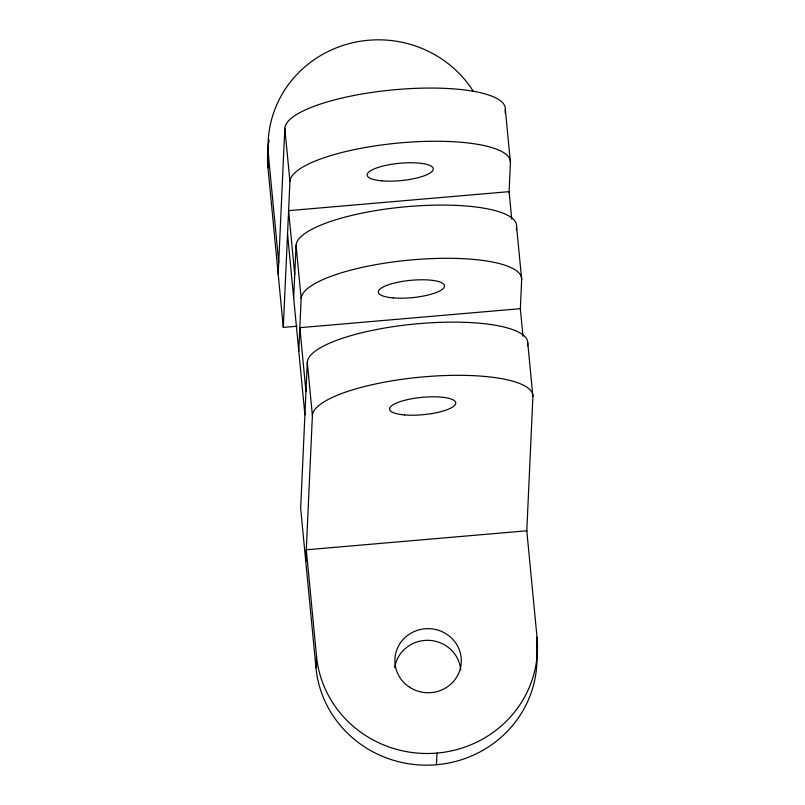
<?xml version="1.0" encoding="UTF-8"?>
<svg xmlns="http://www.w3.org/2000/svg" width="805" height="805" viewBox="0 0 805 805"><rect width="100%" height="100%" fill="white"/><g stroke="black" fill="none" stroke-linecap="round" stroke-linejoin="round"><path stroke-width="1.21" d="M297.085 326.216L283.3 327.414L267.985 167.822L268.518 156.15A110.728 106.803 2.6 0 1 343.916 45.14A110.728 106.803 2.6 0 1 473.28 91.297M278.198 274.213L284.819 128.267A110.728 28.95 -5.5 0 1 396.402 89.576A110.728 28.95 -5.5 0 1 505.329 109.259L510.43 162.459L509.072 192.395M283.3 327.414L289.931 181.467L284.819 128.267M293.674 297.84L296.059 245.294A110.728 28.95 -5.5 0 1 407.632 206.603A110.728 28.95 -5.5 0 1 516.558 226.296L521.67 279.486L520.342 308.677L522.988 336.208M298.776 351.03L301.161 298.494L296.059 245.294M526.782 531.24L532.9 396.513L527.798 343.322A110.728 28.95 -5.5 0 0 418.872 323.64A110.728 28.95 -5.5 0 0 307.289 362.331L300.668 508.277L315.983 667.858A110.728 106.803 2.6 0 0 436.451 764.75A110.728 106.803 2.6 0 0 536.482 648.85M305.769 561.467L312.4 415.521L307.289 362.331M315.983 667.858L316.516 656.186L306.303 549.795L526.802 530.787L537.015 637.178L536.543 647.683M436.451 764.75L436.974 753.078A110.728 106.803 2.6 0 0 537.015 637.178M505.158 113.002L505.329 109.259M516.397 229.938L516.558 226.296M527.678 345.818L527.798 343.322M520.342 308.677L299.842 327.685L305.96 391.522M511.749 219.181L509.112 191.64L288.603 210.648L294.731 274.485M287.546 234.003L304.904 414.867M268.518 156.15L278.731 262.541M301.161 298.494A110.728 28.95 -5.5 0 1 412.744 259.804A110.728 28.95 -5.5 0 1 521.67 279.486M436.974 753.078A110.728 106.803 2.6 0 1 316.516 656.186M394.702 667.667A33.216 32.039 2.6 0 1 428.632 640.337A33.216 32.039 2.6 0 1 460.691 669.901M267.985 167.822A110.728 106.803 2.6 0 1 269.101 139.959M312.4 415.521A110.728 28.95 -5.5 0 1 423.973 376.831A110.728 28.95 -5.5 0 1 532.9 396.513M289.931 181.467A110.728 28.95 -5.5 0 1 401.504 142.767A110.728 28.95 -5.5 0 1 510.43 162.459M393.202 297.9A33.216 8.684 -5.5 0 0 444.43 286.56A33.216 8.684 -5.5 0 0 396.603 282.515A33.216 8.684 -5.5 0 0 393.202 297.9M409.544 687.208A33.216 32.039 2.6 0 0 461.245 663.018A33.216 32.039 2.6 0 0 413.539 631.845A33.216 32.039 2.6 0 0 409.544 687.208M404.442 414.927A33.216 8.684 -5.5 0 0 455.67 403.587A33.216 8.684 -5.5 0 0 407.843 399.542A33.216 8.684 -5.5 0 0 404.442 414.927M381.973 180.863A33.216 8.684 -5.5 0 0 433.201 169.523A33.216 8.684 -5.5 0 0 385.374 165.488A33.216 8.684 -5.5 0 0 381.973 180.863"/></g></svg>
